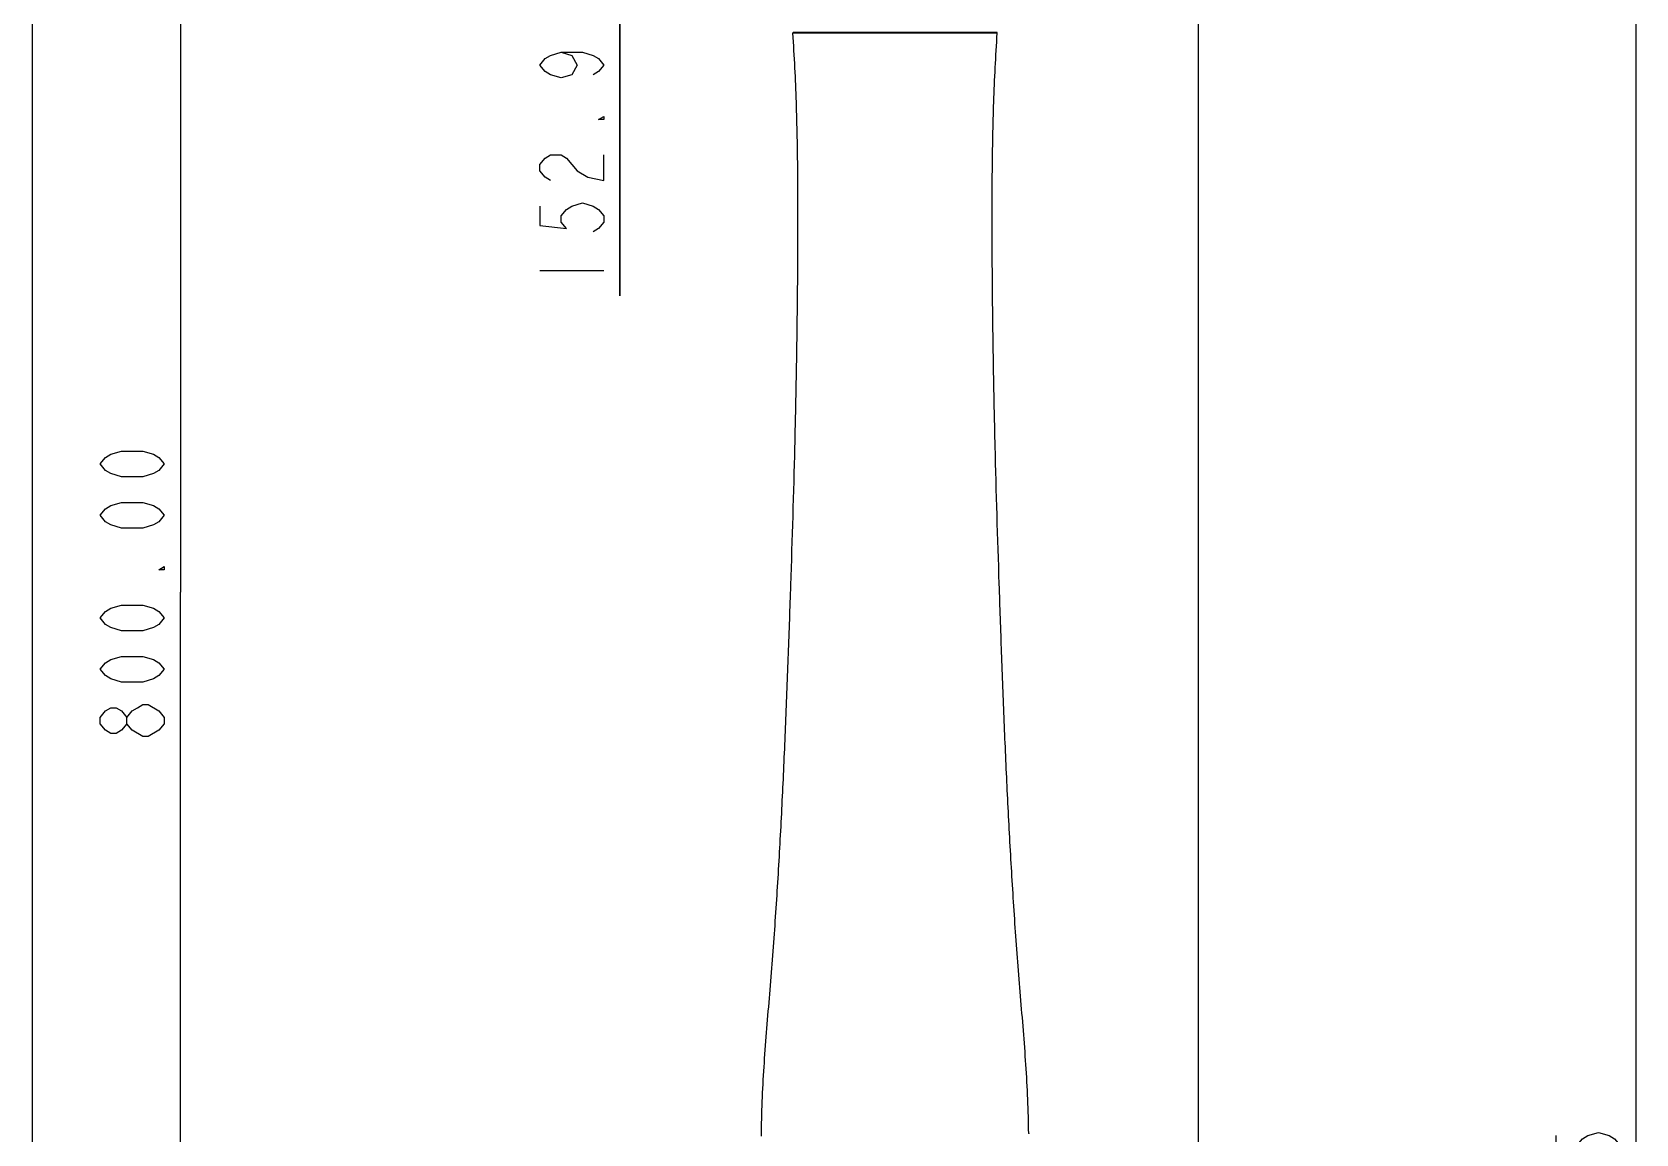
# Model space of a CAD drawing. Header units: millimetres. Extents: x 0 to 1173, y -4 to 841.
# Drawn here: x 933.3 to 1083.3, y 387 to 490 of the extents above; entities that cross this region are included whole.
import ezdxf

# ---------------------------------------------------------------- set-up
doc = ezdxf.new("R2010")
doc.units = ezdxf.units.MM
doc.header["$LTSCALE"] = 65.395
doc.layers.get('0').update_dxf_attribs({"linetype": 'CONTINUOUS'})
for name, color, linetype in [('0_END_MODULE_W_CAM_SOLIFIED_BL2', 7, 'CONTINUOUS'), ('J800_DH_BL3', 7, 'CONTINUOUS'), ('J_900_EXP_DH_BL10', 7, 'CONTINUOUS'), ('J_900_EXP_DH_BL9', 7, 'CONTINUOUS'), ('TM20_JOINT_200L_DH_BL4', 7, 'CONTINUOUS'), ('TM25S_ARM2_640_BL5', 7, 'CONTINUOUS')]:
    doc.layers.add(name, color=color, linetype=linetype)
doc.styles.get("Standard").update_dxf_attribs({"font": 'txt', "width": 0.8})
doc.dimstyles.new('DIMSTYLE_1', dxfattribs={"dimtxt": 6, "dimasz": 9, "dimexe": 0.5, "dimexo": 0, "dimgap": 1.5, "dimtad": 1, "dimlfac": 6, "dimzin": 0, "dimdsep": 46, "dimtxsty": 'Standard', "dimblk": '_FILLED', "dimblk1": '_FILLED', "dimblk2": '_FILLED', "dimcen": 0.09, "dimadec": 0, "dimazin": 0, "dimtp": 0.01, "dimtm": 0.01, "dimtfac": 1, "dimtofl": 0, "dimtmove": 0, "dimatfit": 3, "dimldrblk": '_FILLED', "dimfxl": 0, "dimtolj": 1, "dimtzin": 0, "dimarcsym": 0})

# ---------------------------------------------------------------- blocks, each defined once
blk = doc.blocks.new('_FILLED')
at = {"color": 0, "linetype": 'ByBlock'}
blk.add_solid([(0, 0), (-1, 0.167), (-1, -0.167)], dxfattribs=at)
blk = doc.blocks.new('*D39')
at = {"color": 2, "linetype": 'Continuous'}
for p, q in [((1047.41, 529.81), (1083.8, 529.81)), ((1083.3, 529.81), (1083.3, 371.23)), ((1083.3, 212.65), (1083.3, 371.23)), ((1010.83, 212.65), (1083.8, 212.65))]:
    blk.add_line(p, q, dxfattribs=at)
at = {"color": 2, "linetype": 'Continuous', "xscale": 9, "yscale": 9, "zscale": 9}
for p, rotation in [((1083.3, 529.81), 90), ((1083.3, 212.65), 270)]:
    blk.add_blockref('_FILLED', p, dxfattribs=dict(at, rotation=rotation))
blk = doc.blocks.new('*D30')
at = {"color": 2, "linetype": 'Continuous'}
for p, q in [((999.91, 504.32), (946.64, 504.32)), ((947.14, 504.32), (947.14, 437.65)), ((947.14, 370.98), (947.14, 437.65)), ((970.16, 370.98), (946.64, 370.98))]:
    blk.add_line(p, q, dxfattribs=at)
at = {"color": 2, "linetype": 'Continuous', "xscale": 9, "yscale": 9, "zscale": 9}
for p, rotation in [((947.14, 504.32), 90), ((947.14, 370.98), 270)]:
    blk.add_blockref('_FILLED', p, dxfattribs=dict(at, rotation=rotation))
blk = doc.blocks.new('*D31')
at = {"color": 2, "linetype": 'Continuous'}
for p, q in [((988.26, 529.81), (988.26, 541.81)), ((988.26, 541.81), (988.26, 517.06)), ((1037.31, 529.81), (987.76, 529.81)), ((988.26, 465.36), (988.26, 517.06)), ((1026.79, 504.32), (987.76, 504.32)), ((988.26, 504.32), (988.26, 465.36))]:
    blk.add_line(p, q, dxfattribs=at)
at = {"color": 2, "linetype": 'Continuous', "xscale": 9, "yscale": 9, "zscale": 9}
for p, rotation in [((988.26, 529.81), 270), ((988.26, 504.32), 90)]:
    blk.add_blockref('_FILLED', p, dxfattribs=dict(at, rotation=rotation))
blk = doc.blocks.new('TM25S_ARM2_640_BL5', base_point=(646.6598, 431.1828))
at = {"layer": 'TM25S_ARM2_640_BL5', "color": 7, "linetype": 'Continuous'}
for p, q in [((1023.5585, 489.9266), (1004.4353, 489.9266)), ((1023.4753, 490.0158), (1004.5185, 490.0158)), ((1026.4942, 387.0158), (1026.4954, 387.0158)), ((1026.4942, 387.0158), (1026.4945, 386.9897))]:
    blk.add_line(p, q, dxfattribs=at)
for centre, radius, start, end in [((1004.5185, 489.9324), 0.0833, 90, 184.03532), ((1006.0136, 490.7658), 0.75, 270, 284.80342), ((1021.9802, 490.7658), 0.75, 255.19658, 270), ((1023.4753, 489.9324), 0.0833, 355.96468, 90)]:
    blk.add_arc(centre, radius, start, end, dxfattribs=at)
for points, knots in [([(1001.4969, 386.7824), (1001.5082, 388.94), (1001.6526, 392.1707), (1001.9718, 396.4627), (1002.2409, 399.6706), (1002.5048, 402.8786), (1002.7414, 406.0902), (1002.9569, 409.3055), (1003.2174, 413.5978), (1003.4986, 418.9691), (1003.7816, 425.4194), (1004.0265, 431.8721), (1004.328, 440.4731), (1004.5871, 449.073), (1004.7741, 457.6729), (1004.872, 464.1233), (1004.9188, 470.5757), (1004.9148, 477.0296), (1004.7972, 483.4828), (1004.5867, 487.7811), (1004.4353, 489.9266)], [0, 0, 0, 0, 0.06269472, 0.09389756, 0.1250667, 0.15623694, 0.18742872, 0.21864185, 0.24987394, 0.31238329, 0.37493083, 0.43748613, 0.500019, 0.62501119, 0.68748971, 0.74997078, 0.81246682, 0.87498672, 0.93750219, 1, 1, 1, 1]), ([(1026.4954, 387.0158), (1026.4781, 389.1678), (1026.3274, 392.39), (1026.0051, 396.6713), (1025.7357, 399.8719), (1025.4741, 403.0728), (1025.1609, 407.3471), (1024.8226, 412.6983), (1024.4878, 419.128), (1024.2064, 425.564), (1023.9626, 432.0023), (1023.6622, 440.584), (1023.4043, 449.1646), (1023.2184, 457.7452), (1023.1212, 464.1812), (1023.0749, 470.6191), (1023.0793, 477.0585), (1023.1972, 483.4973), (1023.4075, 487.7859), (1023.5585, 489.9266)], [0, 0, 0, 0, 0.06267666, 0.09387664, 0.12504543, 0.15621728, 0.18741097, 0.24985917, 0.31237103, 0.37492028, 0.43747657, 0.50001002, 0.62500395, 0.68748359, 0.74996591, 0.81246328, 0.87498445, 0.93750103, 1, 1, 1, 1])]:
    blk.add_open_spline(points, degree=3, knots=knots, dxfattribs=at)
blk = doc.blocks.new('*D37')
at = {"color": 2, "linetype": 'Continuous'}
for p, q in [((1014.72, 504.32), (932.77, 504.32)), ((933.27, 504.32), (933.27, 358.48)), ((933.27, 212.65), (933.27, 358.48)), ((964.53, 212.65), (932.77, 212.65))]:
    blk.add_line(p, q, dxfattribs=at)
at = {"color": 2, "linetype": 'Continuous', "xscale": 9, "yscale": 9, "zscale": 9}
for p, rotation in [((933.27, 504.32), 90), ((933.27, 212.65), 270)]:
    blk.add_blockref('_FILLED', p, dxfattribs=dict(at, rotation=rotation))
blk = doc.blocks.new('*D40')
at = {"color": 2, "linetype": 'Continuous'}
for p, q in [((1042.36, 519.1), (1042.36, 282.46)), ((1025.66, 282.96), (1013.66, 282.96)), ((1013.66, 282.96), (1034.01, 282.96)), ((1025.66, 231.62), (1025.66, 283.46)), ((1080.16, 282.96), (1034.01, 282.96)), ((1042.36, 282.96), (1080.16, 282.96))]:
    blk.add_line(p, q, dxfattribs=at)
at = {"color": 2, "linetype": 'Continuous', "xscale": 9, "yscale": 9, "zscale": 9}
blk.add_blockref('_FILLED', (1025.66, 282.96), dxfattribs=at)
at = {"color": 2, "linetype": 'Continuous', "xscale": 9, "yscale": 9, "zscale": 9, "rotation": 180}
blk.add_blockref('_FILLED', (1042.36, 282.96), dxfattribs=at)
blk = doc.blocks.new('0_END_MODULE_W_CAM_SOLIFIED_BL2', base_point=(670.806, 355.8574))
at = {"layer": '0_END_MODULE_W_CAM_SOLIFIED_BL2', "color": 2, "linetype": 'Continuous'}
blk.add_lwpolyline([(1075.797, 386.8283), (1075.797, 385.0283), (1078.297, 384.7283), (1077.797, 385.3283), (1077.797, 385.9283), (1078.297, 386.5283), (1078.797, 386.8283), (1079.7971, 387.1283), (1080.797, 386.8283), (1081.297, 386.5283), (1081.797, 385.9283), (1081.797, 385.3283), (1081.297, 384.7283), (1080.797, 384.4283)], dxfattribs=at)
dim = blk.add_linear_dim(base=(1083.297, 212.6491), p1=(1047.4124, 529.8074), p2=(1010.8302, 212.6491), angle=270, dimstyle='DIMSTYLE_1', dxfattribs=at)
dim.commit()
dim.dimension.update_dxf_attribs({"geometry": '*D39', "text_midpoint": (1083.297, 354.4283), "dimtype": 160})
blk = doc.blocks.new('J800_DH_BL3', base_point=(619.2996, 358.4824))
at = {"layer": 'J800_DH_BL3', "color": 2, "linetype": 'Continuous'}
blk.add_line((945.6397, 425.3491), (945.1397, 424.7491), dxfattribs=at)
for points in [[(945.6397, 449.6491), (945.1397, 449.0491), (944.6397, 448.7491), (943.6397, 448.4491), (941.6397, 448.4491), (940.6397, 448.7491), (940.1397, 449.0491), (939.6397, 449.6491), (940.1397, 450.2491), (940.6397, 450.5491), (941.6397, 450.8491), (943.6397, 450.8491), (944.6397, 450.5491), (945.1397, 450.2491), (945.6397, 449.6491)], [(945.6397, 444.8491), (945.1397, 444.2491), (944.6397, 443.9491), (943.6397, 443.6491), (941.6397, 443.6491), (940.6397, 443.9491), (940.1397, 444.2491), (939.6397, 444.8491), (940.1397, 445.4491), (940.6397, 445.7491), (941.6397, 446.0491), (943.6397, 446.0491), (944.6397, 445.7491), (945.1397, 445.4491), (945.6397, 444.8491)], [(945.6397, 440.0491), (945.6397, 439.7491), (945.1397, 439.7491), (945.6397, 440.0491)], [(945.6397, 435.2491), (945.1397, 434.6491), (944.6397, 434.3491), (943.6397, 434.0491), (941.6397, 434.0491), (940.6397, 434.3491), (940.1397, 434.6491), (939.6397, 435.2491), (940.1397, 435.8491), (940.6397, 436.1491), (941.6397, 436.4491), (943.6397, 436.4491), (944.6397, 436.1491), (945.1397, 435.8491), (945.6397, 435.2491)], [(945.6397, 430.4491), (945.1397, 429.8491), (944.6397, 429.5491), (943.6397, 429.2491), (941.6397, 429.2491), (940.6397, 429.5491), (940.1397, 429.8491), (939.6397, 430.4491), (940.1397, 431.0491), (940.6397, 431.3491), (941.6397, 431.6491), (943.6397, 431.6491), (944.6397, 431.3491), (945.1397, 431.0491), (945.6397, 430.4491)], [(942.1397, 425.3491), (941.6397, 424.7491), (941.1397, 424.4491), (940.6397, 424.4491), (940.1397, 424.7491), (939.6397, 425.3491), (939.6397, 425.9491), (940.1397, 426.5491), (940.6397, 426.8491), (941.1397, 426.8491), (941.6397, 426.5491), (942.1397, 425.9491)], [(943.6397, 424.1491), (942.6397, 424.7491), (942.1397, 425.3491), (942.1397, 425.9491), (942.6397, 426.5491), (943.1397, 426.8491), (943.6397, 427.1491), (944.1397, 427.1491)], [(944.1397, 427.1491), (945.1397, 426.5491), (945.6397, 425.9491), (945.6397, 425.3491)], [(945.1397, 424.7491), (944.1397, 424.1491), (943.6397, 424.1491)]]:
    blk.add_lwpolyline(points, dxfattribs=at)
dim = blk.add_linear_dim(base=(947.1397, 504.3158), p1=(970.1636, 370.9824), p2=(999.9136, 504.3158), angle=90, dimstyle='DIMSTYLE_1', dxfattribs=at)
dim.commit()
dim.dimension.update_dxf_attribs({"geometry": '*D30', "text_midpoint": (947.1397, 423.2491), "dimtype": 160})
blk = doc.blocks.new('TM20_JOINT_200L_DH_BL4', base_point=(646.7471, 433.0434))
at = {"layer": 'TM20_JOINT_200L_DH_BL4', "color": 2, "linetype": 'Continuous'}
blk.add_line((980.7592, 467.7565), (986.7593, 467.7565), dxfattribs=at)
for points in [[(982.7593, 488.1565), (983.7593, 487.8565), (984.2593, 486.9565), (983.7593, 486.0565), (982.7593, 485.7565), (981.7593, 486.0565), (981.2593, 486.3565), (980.7592, 486.9565), (981.2593, 487.5565), (981.7593, 487.8565), (982.7593, 488.1565), (984.7593, 488.1565), (985.7593, 487.8565), (986.2593, 487.5565), (986.7593, 486.9565), (986.2593, 486.3565), (985.7593, 486.0565)], [(986.7593, 482.1565), (986.7593, 481.8565), (986.2593, 481.8565), (986.7593, 482.1565)], [(981.7593, 476.1565), (981.2593, 476.4565), (980.7592, 477.0565), (980.7592, 477.6565), (981.2593, 478.2565), (981.7593, 478.5565), (982.7593, 478.5565), (983.2593, 478.2565), (983.7593, 477.6565), (984.2593, 477.0565), (985.2593, 476.4565), (986.7593, 476.1565), (986.7593, 478.5565)], [(980.7592, 473.7565), (980.7592, 471.9565), (983.2593, 471.6565), (982.7593, 472.2565), (982.7593, 472.8565), (983.2593, 473.4565), (983.7593, 473.7565), (984.7593, 474.0565), (985.7593, 473.7565), (986.2593, 473.4565), (986.7593, 472.8565), (986.7593, 472.2565), (986.2593, 471.6565), (985.7593, 471.3565)]]:
    blk.add_lwpolyline(points, dxfattribs=at)
dim = blk.add_linear_dim(base=(988.2593, 529.8074), p1=(1026.794, 504.3158), p2=(1037.3148, 529.8074), angle=90, dimstyle='DIMSTYLE_1', dxfattribs=at)
dim.commit()
dim.dimension.update_dxf_attribs({"geometry": '*D31', "text_midpoint": (988.2593, 465.3565), "dimtype": 160})
blk = doc.blocks.new('J_900_EXP_DH_BL9', base_point=(532.0064, 323.1577))
at = {"layer": 'J_900_EXP_DH_BL9', "color": 2, "linetype": 'Continuous'}
dim = blk.add_linear_dim(base=(933.2718, 504.3158), p1=(964.5302, 212.6491), p2=(1014.7219, 504.3158), angle=90, dimstyle='DIMSTYLE_1', dxfattribs=at)
dim.commit()
dim.dimension.update_dxf_attribs({"geometry": '*D37', "text_midpoint": (933.2718, 341.6824), "dimtype": 160})
blk = doc.blocks.new('J_900_EXP_DH_BL10', base_point=(658.2783, 323.5593))
at = {"layer": 'J_900_EXP_DH_BL10', "color": 2, "linetype": 'Continuous'}
dim = blk.add_linear_dim(base=(1042.3636, 282.9597), p1=(1025.6636, 231.6158), p2=(1042.3636, 519.0991), dimstyle='DIMSTYLE_1', dxfattribs=at)
dim.commit()
dim.dimension.update_dxf_attribs({"geometry": '*D40', "text_midpoint": (1051.3593, 282.9597), "dimtype": 160})

msp = doc.modelspace()

# ---------------------------------------------------------------- block references
at = {"layer": '0_END_MODULE_W_CAM_SOLIFIED_BL2'}
msp.add_blockref('0_END_MODULE_W_CAM_SOLIFIED_BL2', (670.806, 355.8574), dxfattribs=at)
at = {"layer": 'J800_DH_BL3'}
msp.add_blockref('J800_DH_BL3', (619.2996, 358.4824), dxfattribs=at)
at = {"layer": 'J_900_EXP_DH_BL10'}
msp.add_blockref('J_900_EXP_DH_BL10', (658.2783, 323.5593), dxfattribs=at)
at = {"layer": 'J_900_EXP_DH_BL9'}
msp.add_blockref('J_900_EXP_DH_BL9', (532.0064, 323.1577), dxfattribs=at)
at = {"layer": 'TM20_JOINT_200L_DH_BL4'}
msp.add_blockref('TM20_JOINT_200L_DH_BL4', (646.7471, 433.0434), dxfattribs=at)
at = {"layer": 'TM25S_ARM2_640_BL5'}
msp.add_blockref('TM25S_ARM2_640_BL5', (646.6598, 431.1828), dxfattribs=at)

doc.saveas('drawing.dxf')
